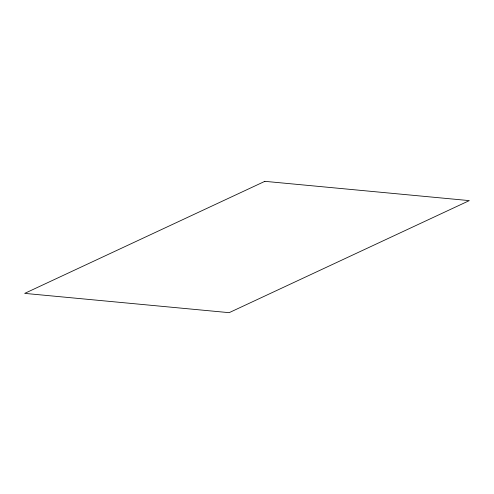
<?xml version="1.0" encoding="UTF-8"?>
<svg xmlns="http://www.w3.org/2000/svg" width="494" height="494" viewBox="0 0 494 494"><rect width="100%" height="100%" fill="white"/><g stroke="black" fill="none" stroke-linecap="round" stroke-linejoin="round"><path stroke-width="0.74" d="M264.852 181.335L24.7 293.387L229.148 312.665L469.3 200.613L264.852 181.335"/></g></svg>
